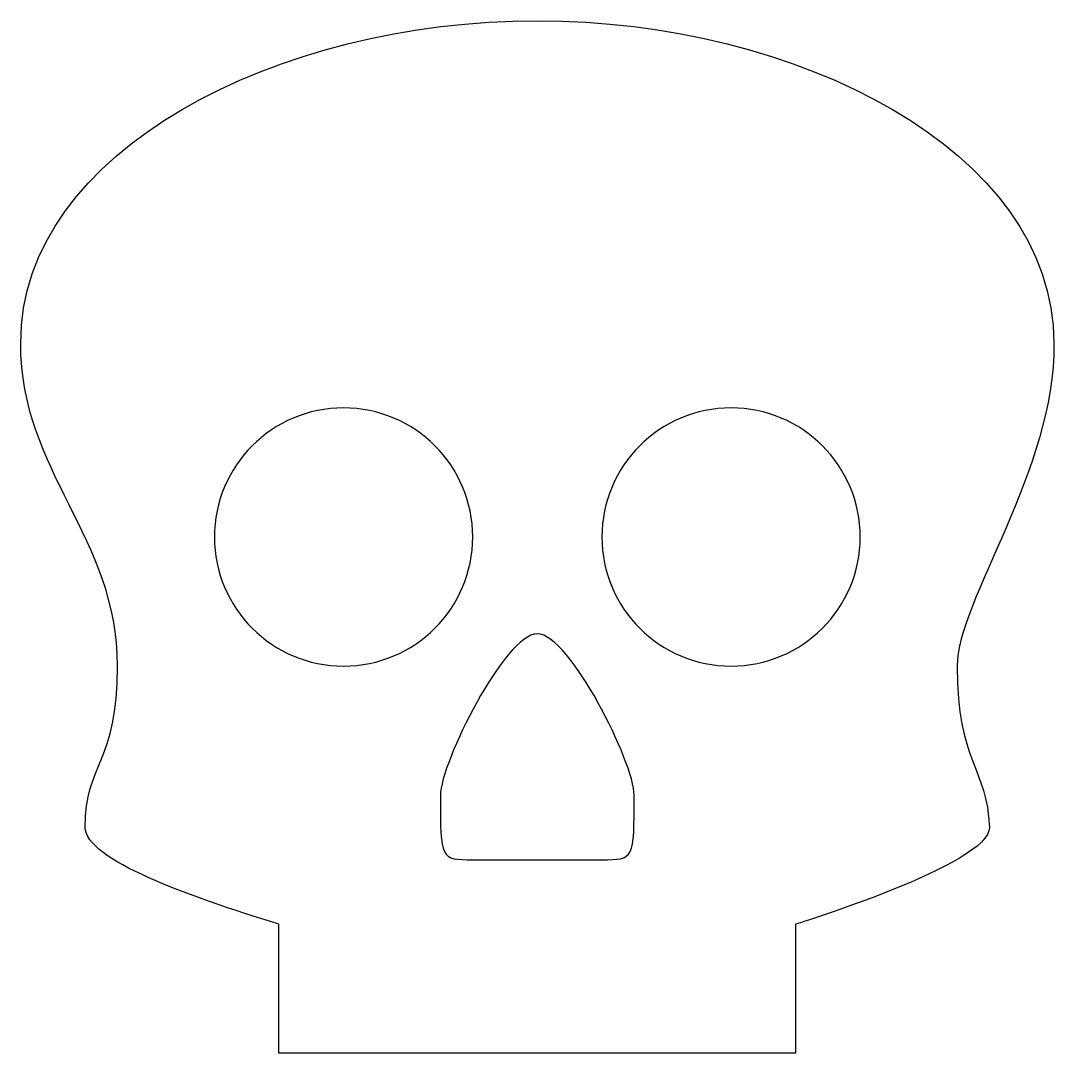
# Model space of a CAD drawing. Header units: centimetres. Extents: x -10.1 to 10.1, y -10.1 to 10.1.
import ezdxf

# ---------------------------------------------------------------- set-up
doc = ezdxf.new("R2010")
doc.units = ezdxf.units.CM
doc.header["$MEASUREMENT"] = 0
doc.layers.add('Layer 1', color=7, linetype='Continuous')

msp = doc.modelspace()

# ---------------------------------------------------------------- linework, layer by layer
at = {"layer": 'Layer 1'}
for points, knots in [([(-0.00013, 10.12014), (-5.06029, 10.12014), (-10.12032, 7.59006), (-10.12032, 3.79503), (-10.12032, 3.79503), (-10.12031, 1.26495), (-8.22275, 0), (-8.22275, -2.53008), (-8.22275, -2.53008), (-8.22275, -4.42764), (-8.85527, -4.42764), (-8.85527, -5.69268), (-8.85527, -5.69268), (-8.85527, -6.32512), (-6.83079, -7.04214), (-5.06024, -7.59015), (-5.06024, -7.59015), (-5.06024, -7.59015), (-5.06024, -10.12023), (-5.06024, -10.12023), (-5.06024, -10.12023), (-5.06024, -10.12023), (5.05995, -10.12023), (5.05995, -10.12023), (5.05995, -10.12023), (5.05995, -10.12023), (5.05995, -7.59015), (5.05995, -7.59015), (5.05995, -7.59015), (5.05995, -7.59015), (8.87898, -6.41126), (8.85507, -5.69259), (8.85507, -5.69259), (8.81573, -4.51412), (8.22255, -4.42755), (8.22255, -2.53008), (8.22255, -2.53008), (8.22255, -1.26504), (10.14718, 1.32492), (10.12002, 3.79503), (10.12002, 3.79503), (10.12002, 7.59015), (5.05995, 10.12014), (-0.00012, 10.12014), (-0.00012, 10.12014), (-0.00012, 10.12014), (-0.00013, 10.12014), (-0.00013, 10.12014)], [0, 0, 0, 0, 0.07692308, 0.07692308, 0.07692308, 0.07692308, 0.15384615, 0.15384615, 0.15384615, 0.15384615, 0.23076923, 0.23076923, 0.23076923, 0.23076923, 0.30769231, 0.30769231, 0.30769231, 0.30769231, 0.38461538, 0.38461538, 0.38461538, 0.38461538, 0.46153846, 0.46153846, 0.46153846, 0.46153846, 0.53846154, 0.53846154, 0.53846154, 0.53846154, 0.61538462, 0.61538462, 0.61538462, 0.61538462, 0.69230769, 0.69230769, 0.69230769, 0.69230769, 0.76923077, 0.76923077, 0.76923077, 0.76923077, 0.84615385, 0.84615385, 0.84615385, 0.84615385, 1, 1, 1, 1]), ([(-3.79524, 2.53004), (-2.39792, 2.53004), (-1.26516, 1.39724), (-1.26516, -0.00004), (-1.26516, -0.00004), (-1.26516, -1.39732), (-2.39792, -2.53012), (-3.79524, -2.53012), (-3.79524, -2.53012), (-5.19244, -2.53008), (-6.3252, -1.39728), (-6.3252, 0), (-6.3252, 0), (-6.3252, 1.39728), (-5.19248, 2.53008), (-3.79521, 2.53008), (-3.79521, 2.53008), (-3.79521, 2.53008), (-3.79524, 2.53004), (-3.79524, 2.53004)], [0, 0, 0, 0, 0.16666667, 0.16666667, 0.16666667, 0.16666667, 0.33333333, 0.33333333, 0.33333333, 0.33333333, 0.5, 0.5, 0.5, 0.5, 0.66666667, 0.66666667, 0.66666667, 0.66666667, 1, 1, 1, 1]), ([(3.79491, 2.53004), (5.19219, 2.53004), (6.32499, 1.39724), (6.32499, -0.00004), (6.32499, -0.00004), (6.32499, -1.39732), (5.19219, -2.53012), (3.79491, -2.53012), (3.79491, -2.53012), (2.39763, -2.53012), (1.26483, -1.39732), (1.26483, -0.00004), (1.26483, -0.00004), (1.26483, 1.39724), (2.39763, 2.53004), (3.79491, 2.53004)], [0, 0, 0, 0, 0.2, 0.2, 0.2, 0.2, 0.4, 0.4, 0.4, 0.4, 0.6, 0.6, 0.6, 0.6, 1, 1, 1, 1]), ([(-0.00013, -1.8976), (0.63239, -1.8976), (1.89743, -4.42768), (1.89743, -5.0602), (1.89743, -5.0602), (1.89743, -6.32515), (1.89743, -6.32515), (1.26491, -6.32515), (1.26491, -6.32515), (1.26491, -6.32515), (-1.26517, -6.32515), (-1.26517, -6.32515), (-1.26517, -6.32515), (-1.89769, -6.32515), (-1.89769, -6.32515), (-1.89769, -5.06011), (-1.89769, -5.06011), (-1.89769, -4.42759), (-0.63265, -1.8976), (-0.00013, -1.8976)], [0, 0, 0, 0, 0.16666667, 0.16666667, 0.16666667, 0.16666667, 0.33333333, 0.33333333, 0.33333333, 0.33333333, 0.5, 0.5, 0.5, 0.5, 0.66666667, 0.66666667, 0.66666667, 0.66666667, 1, 1, 1, 1])]:
    msp.add_open_spline(points, degree=3, knots=knots, dxfattribs=at)

doc.saveas('drawing.dxf')
